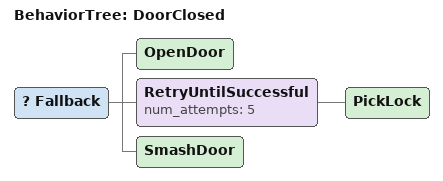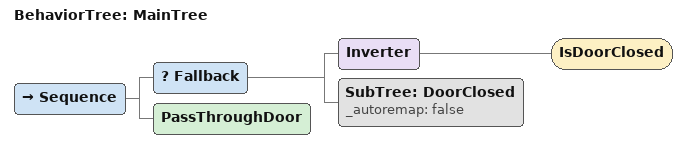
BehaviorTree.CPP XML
<?xml version="1.0" encoding="UTF-8"?>
<root BTCPP_format="4"
      main_tree_to_execute="MainTree">
  <BehaviorTree ID="DoorClosed">
    <Fallback>
      <OpenDoor/>
      <RetryUntilSuccessful num_attempts="5">
        <PickLock/>
      </RetryUntilSuccessful>
      <SmashDoor/>
    </Fallback>
  </BehaviorTree>

  <BehaviorTree ID="MainTree">
    <Sequence>
      <Fallback>
        <Inverter>
          <IsDoorClosed/>
        </Inverter>
        <SubTree ID="DoorClosed"
                 _autoremap="false"/>
      </Fallback>
      <PassThroughDoor/>
    </Sequence>
  </BehaviorTree>

</root>
